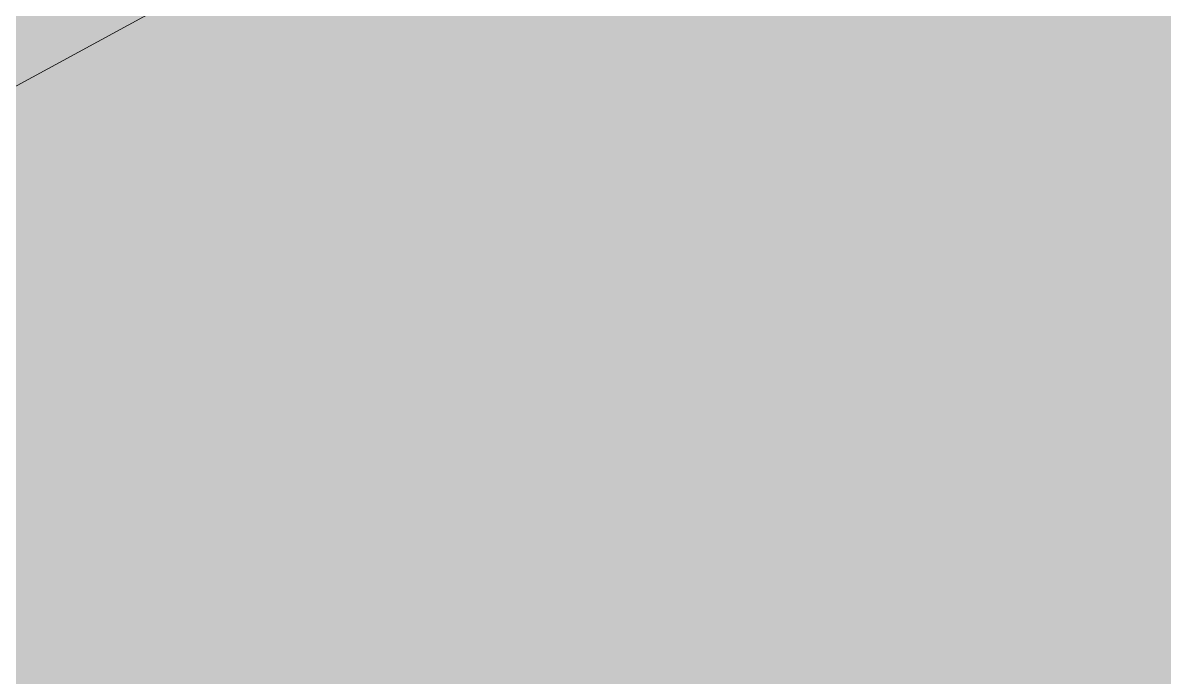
# Model space of a CAD drawing. Header units: inches. Extents: x 27328 to 121296, y -4075 to 4147.
# Drawn here: x 33678.1 to 33872.8, y 1733.1 to 1844.8 of the extents above; entities that cross this region are included whole.
import ezdxf

# ---------------------------------------------------------------- set-up
doc = ezdxf.new("R2010")
doc.units = ezdxf.units.IN
doc.header["$MEASUREMENT"] = 0
doc.layers.add('A-ROOF', color=132, linetype='Continuous', lineweight=9)
doc.layers.add('L-SITE-WALL', color=31, linetype='Continuous', lineweight=9)

msp = doc.modelspace()

# ---------------------------------------------------------------- hatches: boundary and pattern name
at = {"layer": 'A-ROOF', "lineweight": 5}
h = msp.add_hatch(color=256, dxfattribs=at)
h.paths.add_polyline_path([(32252.16, 687.71), (33040.3, 1116.62), (33057.85, 1107.45), (33260.5, 1217.73), (33242.95, 1226.9), (34423.64, 1869.43), (34441.19, 1860.26), (34646.1, 1971.77), (34594.26, 1998.84), (34590.43, 1996.75), (34589.84, 1997.06), (34181.66, 1774.92), (34181.47, 1775.51), (33869.09, 1938.59), (31973.24, 906.87), (32229.57, 785.63), (32229.57, 711.59), (32218.24, 705.42), (32219.85, 704.58)], flags=0)
h.paths.add_polyline_path([(34189.15, 1852.21), (34192.44, 1854), (34192.24, 1855.82), (34189.49, 1857.12), (34187.01, 1855.89), (34186.67, 1856.39), (34186.72, 1858.57), (34379.8, 1963.65), (34380.01, 1966.71), (34380.52, 1967.25), (34381.2, 1967.48), (34382.33, 1967.51), (34383.27, 1967.1), (34383.53, 1966.67), (34383.66, 1966.35), (34383.79, 1966.35), (34383.79, 1965.82), (34513.97, 2036.66), (34278.78, 2159.44), (34278.78, 2161.54), (34127.35, 2079.13), (34202.78, 2043.46), (34202.78, 1985.18), (34159.57, 1961.66), (34126.84, 1977.14), (34126.84, 1947.59), (34191.18, 1917.16), (34191.18, 1865.78), (34179.84, 1859.61), (34182.27, 1858.31), (34182.22, 1856.23), (34181.78, 1855.76), (34182.4, 1855.4), (34182.6, 1859.28), (34183.11, 1859.82), (34183.76, 1860.04), (34184.92, 1860.08), (34185.87, 1859.67), (34186.12, 1859.24), (34186.25, 1858.92), (34186.38, 1859.13), (34186.38, 1853.52), (34188.47, 1852.53)], flags=0)
h.paths.add_polyline_path([(34086.14, 1903.92), (34086.14, 1921.7), (34083.62, 1920.33), (34002.23, 1959.05), (34001.34, 1959.51), (34001.34, 1958.24), (34002.23, 1957.2), (34001.34, 1955.04), (34001.34, 1945.95), (33999.46, 1944.92), (34083.62, 1905.12)], flags=0)
h.paths.add_polyline_path([(33998.87, 1963.71), (33998.87, 2009.21), (33964.06, 1990.27), (33996.24, 1975.05), (33996.24, 1964.95), (33998.62, 1963.83)], flags=0)
h.paths.add_polyline_path([(34074.81, 2026.73), (34074.81, 2050.54), (34051.41, 2037.8), (34052.4, 2037.33)], flags=0)
at = {"layer": 'L-SITE-WALL', "lineweight": 5}
h = msp.add_hatch(color=256, dxfattribs=at)
h.paths.add_polyline_path([(31905.38, 881.07), (31908.54, 882.95), (31909.07, 882.7), (31909.07, 886.82), (31907.47, 886.05), (31906.28, 886.61), (31905.38, 886), (31905.38, 881.83)], flags=0)
h.paths.add_polyline_path([(31973.24, 906.87), (33869.09, 1938.59), (33867.68, 1939.32), (33867.68, 1952.7), (31958.7, 913.74), (31961.04, 912.63)], flags=0)
h.paths.add_polyline_path([(33964.06, 1990.27), (33998.87, 2009.21), (33998.87, 2018.69), (34042.08, 2042.21), (34051.41, 2037.8), (34074.81, 2050.54), (34074.81, 2060.02), (34118.03, 2083.54), (34127.35, 2079.13), (34278.09, 2161.16), (34278.09, 2176.04), (33944.67, 1994.59), (33947.76, 1995.07), (33951.51, 1993.3), (33954.36, 1994.85)], flags=0)

# ---------------------------------------------------------------- linework, layer by layer
at = {"layer": 'A-ROOF'}
msp.add_line((31973.24, 906.87), (33869.09, 1938.59), dxfattribs=at)

doc.saveas('drawing.dxf')
